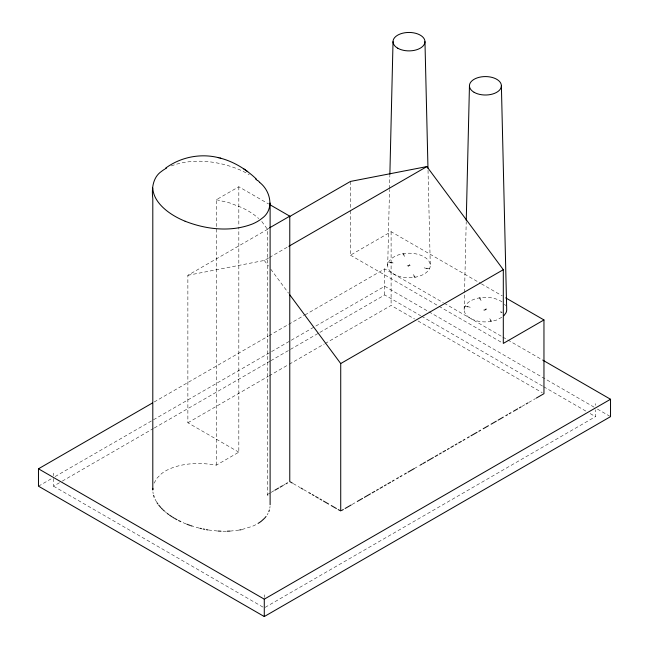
<?xml version="1.0" encoding="UTF-8"?>
<svg xmlns="http://www.w3.org/2000/svg" width="649" height="649" viewBox="0 0 649 649"><rect width="100%" height="100%" fill="white"/><g stroke="black" fill="none" stroke-linecap="round" stroke-linejoin="round"><path stroke-width="0.49" stroke-dasharray="3.25 2.43" d="M387.704 265.498L389.514 189.54M389.538 188.526L389.846 175.36M464.132 309.622L464.514 293.413M464.538 292.407L466.225 221.504M269.822 508.167L270.057 506.439M154.073 483.181L156.863 478.313L161.439 473.729A41.39 23.891 0 0 1 170.468 468.521C184.965 462.656 201.166 462.575 216.401 465.13L238.824 452.183L238.824 227.085M267.161 514.884L268.078 513.286M388.427 262.318C391.444 256.907 397.723 254.692 403.483 253.621A21.287 12.29 0 0 1 429.557 268.678C426.547 274.089 420.26 276.304 414.508 277.366A21.287 12.29 0 0 1 388.427 262.318L393.935 263.169L388.71 261.92M408.213 266.585L409.77 264.411M501.831 317.296L496.063 320.265L490.928 321.49A21.287 12.29 0 0 1 464.854 306.442C467.864 301.031 474.151 298.816 479.911 297.745A21.287 12.29 0 0 1 501.961 301.882M484.641 310.709L486.198 308.535M216.401 465.13L216.401 199.705L238.824 186.758L268.54 203.916M267.956 495.771L267.347 494.546L267.347 229.121L268.84 228.253M238.824 452.183L187.869 422.767L187.869 275.306L269.165 228.375M187.869 275.306L264.297 260.452L268.67 257.929M269.538 257.418L287.896 246.823M350.46 210.73L350.46 255.171L391.104 231.701L480.56 283.345M154.178 401.991L268.134 336.198M269.011 335.695L304.073 315.446M304.949 314.943L384.719 268.889L443.356 302.742M38.469 486.174L51.62 478.589M55.124 476.561L384.719 286.274L595.482 407.953M53.518 478.451L53.518 486.174L61.404 481.623M62.28 481.12L153.407 428.51M154.284 427.999L269.935 361.233M270.811 360.722L319.008 332.905M319.884 332.393L384.719 294.962L420.722 315.747M187.869 422.767L268.288 376.339M269.165 375.828L288.391 364.73M289.267 364.227L324.232 344.035M325.108 343.532L391.104 305.428L414.557 318.967M267.347 494.546L270.341 492.818M271.087 492.388L274.073 490.66M282.299 485.914L285.284 484.186M352.083 504.451L357.331 501.426M414.151 468.619L419.392 465.593M521.942 406.388L525.325 404.432M528.716 402.477L535.49 398.567M265.157 607.35L595.482 416.642L595.482 409.884M171.271 165.901C193.167 157.861 217.918 160.838 239.148 169.551A80.922 46.72 0 0 1 249.216 174.686M407.118 265.944L410.874 265.043M483.537 310.068L487.302 309.175M241.955 529.519L252.445 526.274A41.382 23.891 0 0 0 257.312 523.873M238.921 530.095L230.971 531.028M226.209 531.239L221.804 531.215M217.358 530.996L208.751 530.038M429.557 268.678L424.048 267.826L429.273 269.075M464.854 306.442L470.363 307.293L465.138 306.044M502.31 312.234L500.476 311.95L502.221 312.364M216.401 199.705L229.641 202.91L241.363 207.404A81.109 46.833 0 0 1 254.01 214.705L258.756 218.535M199.275 528.14L193.078 526.396M186.125 523.921L183.854 522.997A80.922 46.72 0 0 1 181.558 521.974M481.428 283.848L502.269 295.879M444.232 303.253L502.001 336.604M502.878 337.107L543.14 360.349M350.46 255.171L438.172 305.809M439.04 306.312L502.44 342.915M597.404 409.065L609.654 416.139M421.599 316.258L542.791 386.22M543.667 386.731L585.82 411.068M590.209 413.6L595.482 416.642M418.029 320.971L542.223 392.677M293.226 483.594L300.138 487.577M303.586 489.573L307.91 492.072M53.518 486.174L264.281 607.862M165.154 511.736L166.46 512.791M261.79 221.479L267.347 229.121M264.297 260.452L268.443 266.041M270.811 269.238L288.586 293.218M479.222 297.915L481.388 300.925L479.911 297.745M491.618 321.328L489.451 318.318L490.928 321.49M402.794 253.791L404.96 256.801L403.483 253.621M415.19 277.204L413.032 274.186L414.508 277.366M156.636 502.083L154.957 499.024M152.904 491.885L153.18 493.686M428.024 170.298L430.287 265.498M595.482 403.605L595.482 405.349M391.104 231.701L391.104 305.428M384.719 268.889L384.719 294.962M350.46 181.436L350.46 209.716M264.281 594.825L264.281 597.429M238.824 186.758L238.824 226.079M53.518 473.137L53.518 475.749M504.508 304.178A21.287 12.29 0 0 1 505.579 305.671"/><path stroke-width="0.97" d="M164.513 169.284A41.414 23.908 0 0 0 161.65 171.279C152.75 177.218 151.558 188.762 152.799 198.513L152.799 490.003L152.856 488.356M389.871 174.346L393.026 41.666M466.25 220.498L469.454 85.79M259.478 182.304C270.617 190.684 274.762 209.335 262.05 218.307A41.414 23.908 0 0 1 252.737 223.864C231.093 232.366 206.366 229.568 185.119 221.236M268.84 511.615L269.392 510M503.859 315.763L505.985 312.802A21.287 12.29 0 0 0 506.707 309.622L501.385 85.79M264.719 518.064L266.041 516.482M264.216 518.567L261.474 521.066A41.382 23.891 0 0 1 258.059 523.427M165.43 168.294C180.479 157.09 200.509 153.083 218.689 157.715M269.595 227.823L289.77 216.174L289.77 481.599L292.366 483.091M289.267 216.766L350.46 181.436L426.88 166.582L503.308 269.684L503.308 343.418L543.959 319.949L543.959 393.675L536.334 398.08M288.773 246.32L426.88 166.582M543.14 360.349L610.531 399.265L610.531 416.642L264.281 616.55L38.469 486.174L38.469 468.797L152.426 403.005M340.725 511.014L340.725 363.554L503.308 269.684M274.819 490.23L278.559 488.072M280.052 487.204L282.299 485.914M286.039 483.756L287.531 482.897M341.593 510.512L343.345 509.497M345.09 508.491L351.214 504.954M357.331 501.426L362.572 498.4M364.324 497.385L370.441 493.857M372.193 492.842L374.814 491.334M376.558 490.32L378.31 489.314M380.054 488.308L382.683 486.791M384.427 485.785L386.179 484.771M387.924 483.765L390.544 482.248M392.296 481.242L394.04 480.228M396.669 478.719L398.413 477.705M400.165 476.699L401.909 475.685M404.53 474.176L406.282 473.162M408.026 472.156L414.151 468.619M420.268 465.09L422.012 464.084M422.888 463.573L425.509 462.064M427.261 461.05L433.378 457.521M435.13 456.507L437.751 454.998M439.495 453.984L441.247 452.978M442.991 451.972L445.62 450.455M447.364 449.441L449.116 448.435M450.86 447.429L453.481 445.912M455.233 444.906L456.977 443.892M458.729 442.886L461.35 441.369M463.102 440.363L464.846 439.349M467.467 437.84L469.219 436.826M470.963 435.82L477.088 432.283M478.832 431.277L480.584 430.271M483.205 428.754L488.446 425.728M491.074 424.211L496.315 421.185M498.067 420.171L503.308 417.145M505.847 415.676L507.542 414.703M509.238 413.721L510.933 412.748M513.473 411.279L517.707 408.838M519.403 407.856L521.09 406.882M526.177 403.946L527.864 402.964M38.469 468.797L264.281 599.165L610.531 399.265M239.676 529.949L241.201 529.665M227.215 531.223L230.192 531.093M218.145 531.06L221.001 531.207M206.406 529.641L207.972 529.9M203.105 529L204.784 529.341M200.022 528.31L201.514 528.659M219.979 158.04C233.729 161.569 246.19 169.284 256.371 179.067M218.015 157.545L220.855 158.259M190.757 525.633L192.307 526.144M186.88 524.23L189.987 525.374M505.741 297.891L543.959 319.949M269.392 204.411L289.77 216.174M300.998 488.08L302.726 489.078M308.77 492.567L310.498 493.565M312.226 494.562L313.954 495.56M315.682 496.558L318.27 498.051M319.998 499.049L321.726 500.046M323.453 501.044L328.629 504.038M331.225 505.53L336.401 508.524M338.129 509.522L339.857 510.52M247.683 171.644L243.351 168.594M255.722 179.124L257.661 180.69M163.126 509.911L164.481 511.128M161.35 508.143L162.534 509.319M258.156 180.755L259.714 182.393M160.774 507.494L158.721 505.076M289.77 294.816L340.725 363.554M157.017 502.715L157.853 503.916M153.578 495.349L154.194 497.223M152.799 188.072C153.164 197.191 159.427 204.792 166.201 210.317A80.792 46.647 0 0 0 185.119 221.236M424.965 41.666L427.975 168.269M270.114 203.007L270.114 504.792M264.281 599.165L264.281 616.55M165.13 168.91A41.414 23.908 0 0 1 166.404 168.18M180.803 521.618A80.922 46.72 0 0 1 178.54 520.506M177.055 519.735A80.922 46.72 0 0 1 174.873 518.519M174.151 518.097A80.922 46.72 0 0 1 172.739 517.237M172.05 516.799A80.922 46.72 0 0 1 169.494 515.087M168.683 514.511A80.922 46.72 0 0 1 167.109 513.327M397.699 48.188A15.965 9.216 0 0 0 424.414 44.051A15.965 9.216 0 0 0 404.862 32.766A15.965 9.216 0 0 0 397.699 48.188M474.127 92.312A15.965 9.216 0 0 0 500.841 88.183A15.965 9.216 0 0 0 481.29 76.89A15.965 9.216 0 0 0 474.127 92.312"/></g></svg>
